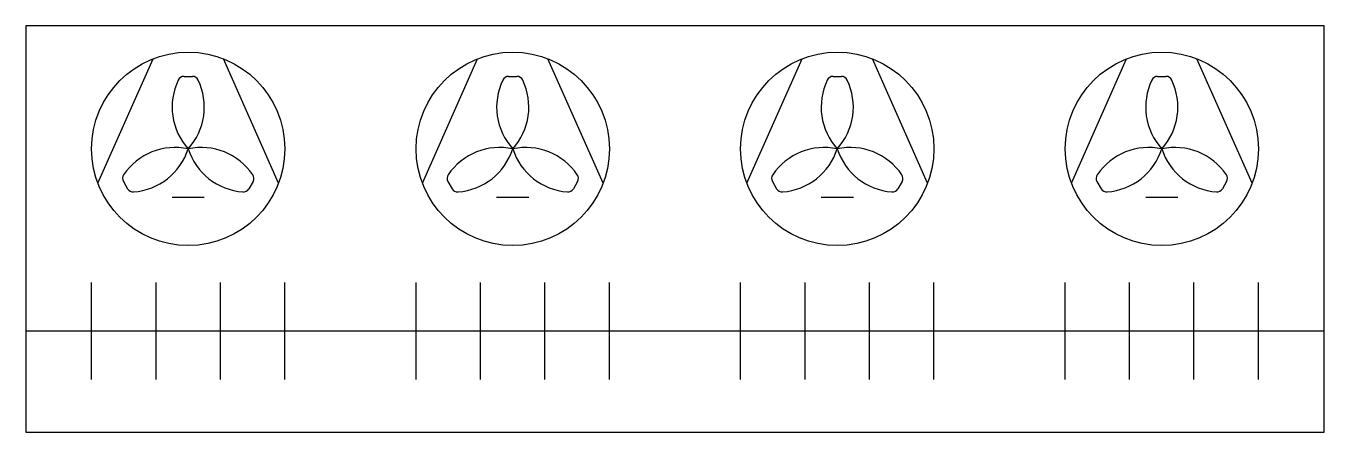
# Model space of a CAD drawing. Header units: millimetres. Extents: x -2000 to 2000, y -625 to 625.
import ezdxf

# ---------------------------------------------------------------- set-up
doc = ezdxf.new("R2010")
doc.units = ezdxf.units.MM

msp = doc.modelspace()

# ---------------------------------------------------------------- linework, layer by layer
at = {"color": 0, "linetype": 'ByBlock', "lineweight": -2, "transparency": 33554687}
for p, q in [((-1778.4, 141.2), (-1608.3, 523.9)), ((-1221.6, 141.2), (-1391.7, 523.9)), ((-778.4, 141.2), (-608.3, 523.9)), ((-221.6, 141.2), (-391.7, 523.9)), ((221.6, 141.2), (391.7, 523.9)), ((778.4, 141.2), (608.3, 523.9)), ((1221.6, 141.2), (1391.7, 523.9)), ((1778.4, 141.2), (1608.3, 523.9)), ((-1512.8, 469.9), (-1487.2, 469.9)), ((-512.8, 469.9), (-487.2, 469.9)), ((487.2, 469.9), (512.8, 469.9)), ((1487.2, 469.9), (1512.8, 469.9)), ((-1699.7, 146.1), (-1686.9, 123.9)), ((-1300.3, 146.1), (-1313.1, 123.9)), ((-699.7, 146.1), (-686.9, 123.9)), ((-300.3, 146.1), (-313.1, 123.9)), ((300.3, 146.1), (313.1, 123.9)), ((699.7, 146.1), (686.9, 123.9)), ((1300.3, 146.1), (1313.1, 123.9)), ((1699.7, 146.1), (1686.9, 123.9)), ((-1549.6, 97.8), (-1450.4, 97.8)), ((-549.6, 97.8), (-450.4, 97.8)), ((450.4, 97.8), (549.6, 97.8)), ((1450.4, 97.8), (1549.6, 97.8)), ((-1797.7, -462.9), (-1797.7, -165.2)), ((-1599.2, -462.9), (-1599.2, -165.2)), ((-1400.8, -462.9), (-1400.8, -165.2)), ((-1202.3, -462.9), (-1202.3, -165.2)), ((-797.7, -462.9), (-797.7, -165.2)), ((-599.2, -462.9), (-599.2, -165.2)), ((-400.8, -462.9), (-400.8, -165.2)), ((-202.3, -462.9), (-202.3, -165.2)), ((202.3, -462.9), (202.3, -165.2)), ((400.8, -462.9), (400.8, -165.2)), ((599.2, -462.9), (599.2, -165.2)), ((797.7, -462.9), (797.7, -165.2)), ((1202.3, -462.9), (1202.3, -165.2)), ((1400.8, -462.9), (1400.8, -165.2)), ((1599.2, -462.9), (1599.2, -165.2)), ((1797.7, -462.9), (1797.7, -165.2)), ((-2000, -314), (-1000, -314)), ((-1000, -314), (0, -314)), ((0, -314), (1000, -314)), ((1000, -314), (2000, -314))]:
    msp.add_line(p, q, dxfattribs=at)
msp.add_lwpolyline([(-2000, -625), (2000, -625), (2000, 625), (-2000, 625)], close=True, dxfattribs=at)
for centre in [(-1500, 246.7), (-500, 246.7), (500, 246.7), (1500, 246.7)]:
    msp.add_circle(centre, 297.7, dxfattribs=at)
for centre, radius, start, end in [((-1357.8, 375.4), 191.8, 154.2902, 222.1778), ((-1512.8, 450.1), 19.8, 90, 154.2902), ((-1642.2, 375.4), 191.8, 317.8222, 25.7098), ((-1487.2, 450.1), 19.8, 25.7098, 90), ((-357.8, 375.4), 191.8, 154.2902, 222.1778), ((-512.8, 450.1), 19.8, 90, 154.2902), ((-642.2, 375.4), 191.8, 317.8222, 25.7098), ((-487.2, 450.1), 19.8, 25.7098, 90), ((642.2, 375.4), 191.8, 154.2902, 222.1778), ((487.2, 450.1), 19.8, 90, 154.2902), ((357.8, 375.4), 191.8, 317.8222, 25.7098), ((512.8, 450.1), 19.8, 25.7098, 90), ((1642.2, 375.4), 191.8, 154.2902, 222.1778), ((1487.2, 450.1), 19.8, 90, 154.2902), ((1357.8, 375.4), 191.8, 317.8222, 25.7098), ((1512.8, 450.1), 19.8, 25.7098, 90), ((-1540.5, 59.1), 191.8, 77.8222, 145.7098), ((-1682.6, 305.4), 191.8, 274.2902, 342.1778), ((-1459.5, 59.1), 191.8, 34.2902, 102.1778), ((-1317.4, 305.4), 191.8, 197.8222, 265.7098), ((-540.5, 59.1), 191.8, 77.8222, 145.7098), ((-682.6, 305.4), 191.8, 274.2902, 342.1778), ((-459.5, 59.1), 191.8, 34.2902, 102.1778), ((-317.4, 305.4), 191.8, 197.8222, 265.7098), ((459.5, 59.1), 191.8, 77.8222, 145.7098), ((317.4, 305.4), 191.8, 274.2902, 342.1778), ((540.5, 59.1), 191.8, 34.2902, 102.1778), ((682.6, 305.4), 191.8, 197.8222, 265.7098), ((1459.5, 59.1), 191.8, 77.8222, 145.7098), ((1317.4, 305.4), 191.8, 274.2902, 342.1778), ((1540.5, 59.1), 191.8, 34.2902, 102.1778), ((1682.6, 305.4), 191.8, 197.8222, 265.7098), ((-1682.6, 156), 19.8, 145.7098, 210), ((-1317.4, 156), 19.8, 330, 34.2902), ((-682.6, 156), 19.8, 145.7098, 210), ((-317.4, 156), 19.8, 330, 34.2902), ((317.4, 156), 19.8, 145.7098, 210), ((682.6, 156), 19.8, 330, 34.2902), ((1317.4, 156), 19.8, 145.7098, 210), ((1682.6, 156), 19.8, 330, 34.2902), ((-1669.8, 133.9), 19.8, 210, 274.2902), ((-1330.2, 133.9), 19.8, 265.7098, 330), ((-669.8, 133.9), 19.8, 210, 274.2902), ((-330.2, 133.9), 19.8, 265.7098, 330), ((330.2, 133.9), 19.8, 210, 274.2902), ((669.8, 133.9), 19.8, 265.7098, 330), ((1330.2, 133.9), 19.8, 210, 274.2902), ((1669.8, 133.9), 19.8, 265.7098, 330)]:
    msp.add_arc(centre, radius, start, end, dxfattribs=at)

doc.saveas('drawing.dxf')
